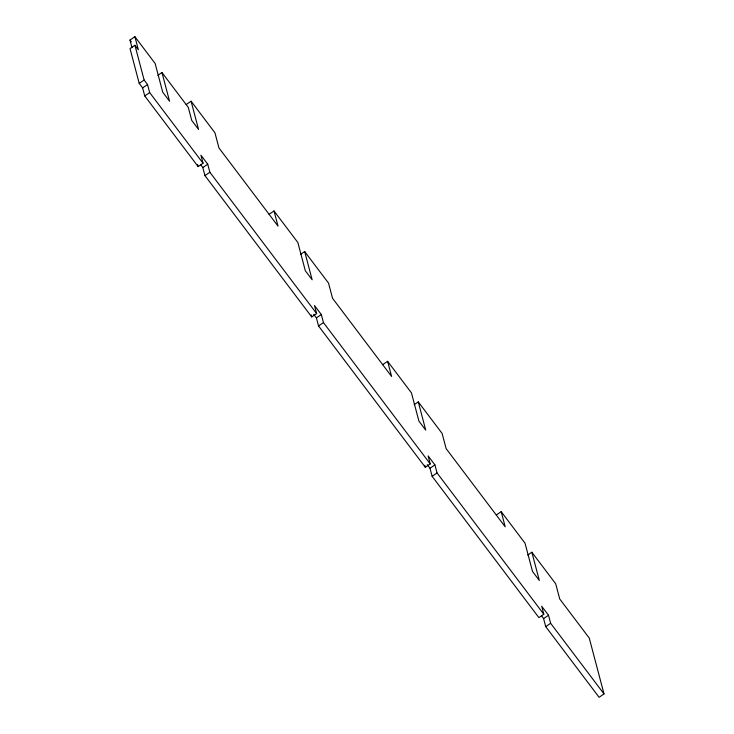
<?xml version="1.0" encoding="UTF-8"?>
<svg xmlns="http://www.w3.org/2000/svg" width="734" height="734" viewBox="0 0 734 734"><rect width="100%" height="100%" fill="white"/><g stroke="black" fill="none" stroke-linecap="round" stroke-linejoin="round"><path stroke-width="1.1" d="M132.001 47.692L129.982 40.067L134.9 36.7L155.149 63.509L162.737 92.209L169.554 101.228L161.966 72.528L157.874 75.336M134.9 36.7L138.35 49.765L134.937 45.26L130.028 48.618L139.212 83.382L142.616 87.896L144.745 95.943L198.134 166.6L203.043 163.242L200.923 155.186L207.731 164.205L209.86 172.261L316.638 313.574L311.721 316.941L204.951 175.619L202.823 167.572L200.777 164.866M139.212 83.382L144.13 80.024L134.937 45.26M142.616 87.896L147.534 84.529L144.13 80.024M144.745 95.943L149.663 92.576L147.534 84.529M186.179 104.577L191.088 101.209L214.943 132.79L218.952 147.947L278.021 226.127L274.011 210.961L269.094 214.328M202.823 167.572L207.731 164.205M204.951 175.619L209.86 172.261M300.582 254.359L304.683 251.551L328.538 283.122L332.539 298.288L391.607 376.469L387.598 361.302L382.689 364.67M427.271 464.64L430.005 468.255L432.124 476.302L538.903 617.624L543.811 614.257L437.042 472.935L434.913 464.888L428.096 455.869L430.225 463.916L425.307 467.283L318.538 325.96L316.409 317.914L321.327 314.547L314.51 305.527L316.638 313.574M318.538 325.96L323.455 322.593L321.327 314.547M414.178 404.7L418.27 401.893L442.125 433.464L446.134 448.63L505.194 526.81L501.194 511.644L496.276 515.002M430.005 468.255L434.913 464.888M432.124 476.302L437.042 472.935M527.764 555.032L531.856 552.234L555.711 583.805L559.721 598.972L589.255 638.057L604.018 693.933L599.1 697.3L545.72 626.643L543.591 618.588L541.545 615.881M543.591 618.588L548.509 615.23L541.692 606.211L543.811 614.257M545.72 626.643L550.628 623.276L548.509 615.23M274.011 210.961L297.866 242.532L305.326 270.763L312.143 279.782L304.683 251.551M387.598 361.302L411.453 392.873L418.912 421.105L425.729 430.124L418.27 401.893M501.194 511.644L525.049 543.215L532.508 571.447L539.316 580.466L531.856 552.234M161.966 72.528L188.28 107.357L191.739 120.422L198.547 129.441L191.088 101.209M129.982 40.067L131.331 41.856M149.663 92.576L203.043 163.242M323.455 322.593L430.225 463.916M550.628 623.276L604.018 693.933M313.684 314.308L316.409 317.914M424.784 465.264L425.307 467.283M311.188 314.932L311.721 316.941M197.602 164.59L198.134 166.6"/></g></svg>
